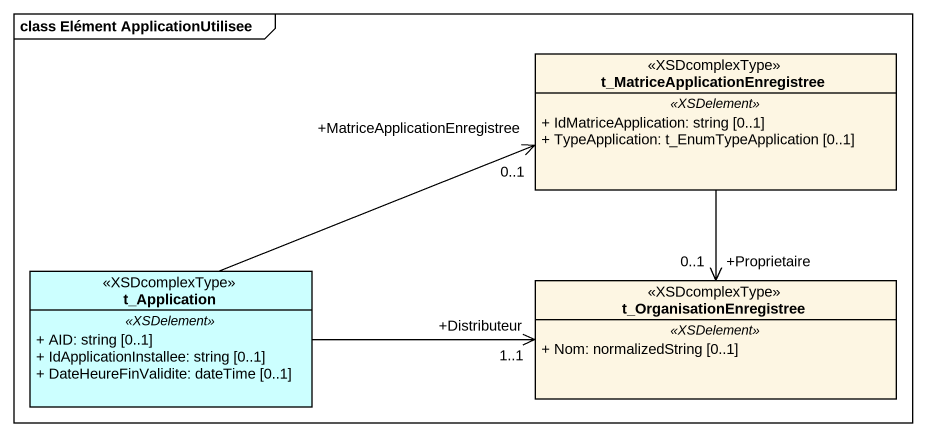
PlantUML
@startuml
mainframe class Elément ApplicationUtilisee
hide circle
hide empty members
skinparam classAttributeIconSize 0
class "t_MatriceApplicationEnregistree" as t_MatriceApplicationEnregist <<XSDcomplexType>> {
  .. <<XSDelement>> ..
  + IdMatriceApplication: string [0..1]
  + TypeApplication: t_EnumTypeApplication [0..1]
}
class t_Application <<XSDcomplexType>> #CCFFFF {
  .. <<XSDelement>> ..
  + AID: string [0..1]
  + IdApplicationInstallee: string [0..1]
  + DateHeureFinValidite: dateTime [0..1]
}
class t_OrganisationEnregistree <<XSDcomplexType>> {
  .. <<XSDelement>> ..
  + Nom: normalizedString [0..1]
}
t_MatriceApplicationEnregist --> "+Proprietaire\n0..1" t_OrganisationEnregistree
t_Application -right-> "+MatriceApplicationEnregistree\n0..1" t_MatriceApplicationEnregist
t_Application -right-> "+Distributeur\n1..1" t_OrganisationEnregistree
@enduml
